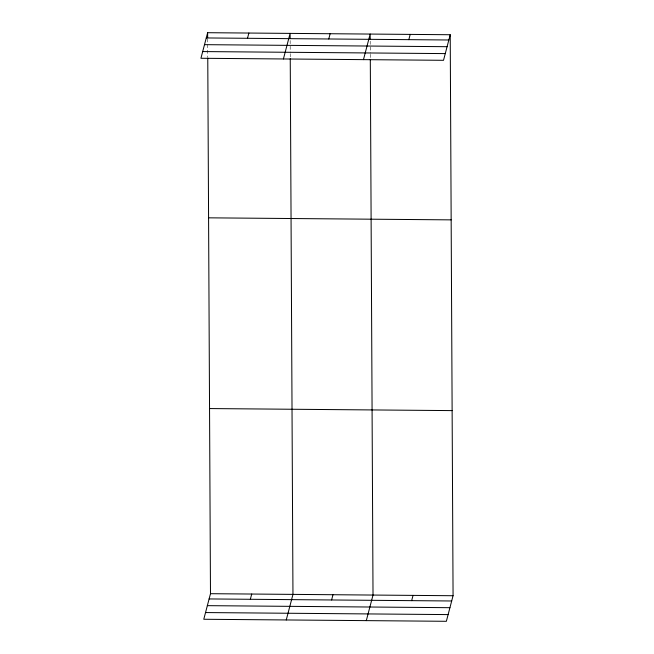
<?xml version="1.0" encoding="UTF-8"?>
<svg xmlns="http://www.w3.org/2000/svg" width="654" height="654" viewBox="0 0 654 654"><rect width="100%" height="100%" fill="white"/><g stroke="black" fill="none" stroke-linecap="round" stroke-linejoin="round"><path stroke-width="0.49" stroke-dasharray="3.27 2.45" d="M370.205 41.145L370.27 53.285M370.278 54.298L370.303 59.359M290.155 40.474L290.212 52.614M290.221 53.628L290.245 57.675M207.67 38.766L207.759 56.98"/><path stroke-width="0.98" d="M207.637 32.7L200.933 58.271L443.518 60.307L450.222 34.736L207.637 32.7L207.661 37.76M247.498 38.3L248.88 33.043M283.411 58.966L290.114 33.395L290.147 38.447M328.766 38.978L330.147 33.73M207.768 57.993L210.482 593.693L203.778 619.264L446.363 621.3L453.067 595.729L450.222 34.736M363.461 59.637L370.172 34.065L370.197 39.126M250.343 599.293L251.725 594.036M408.824 39.657L410.197 34.4M286.256 619.959L292.959 594.388L290.245 58.68M331.611 599.971L332.992 594.723M366.305 620.63L373.017 595.058L370.303 59.359M411.668 600.642L413.042 595.393M206.263 37.948L448.848 39.992M204.506 44.66L447.091 46.696M202.691 51.568L445.276 53.603M208.577 217.831L451.162 219.867M209.542 408.562L452.135 410.606M210.482 593.693L453.067 595.729M209.108 598.941L451.693 600.985M207.343 605.653L449.936 607.689M205.536 612.561L448.121 614.596"/></g></svg>
